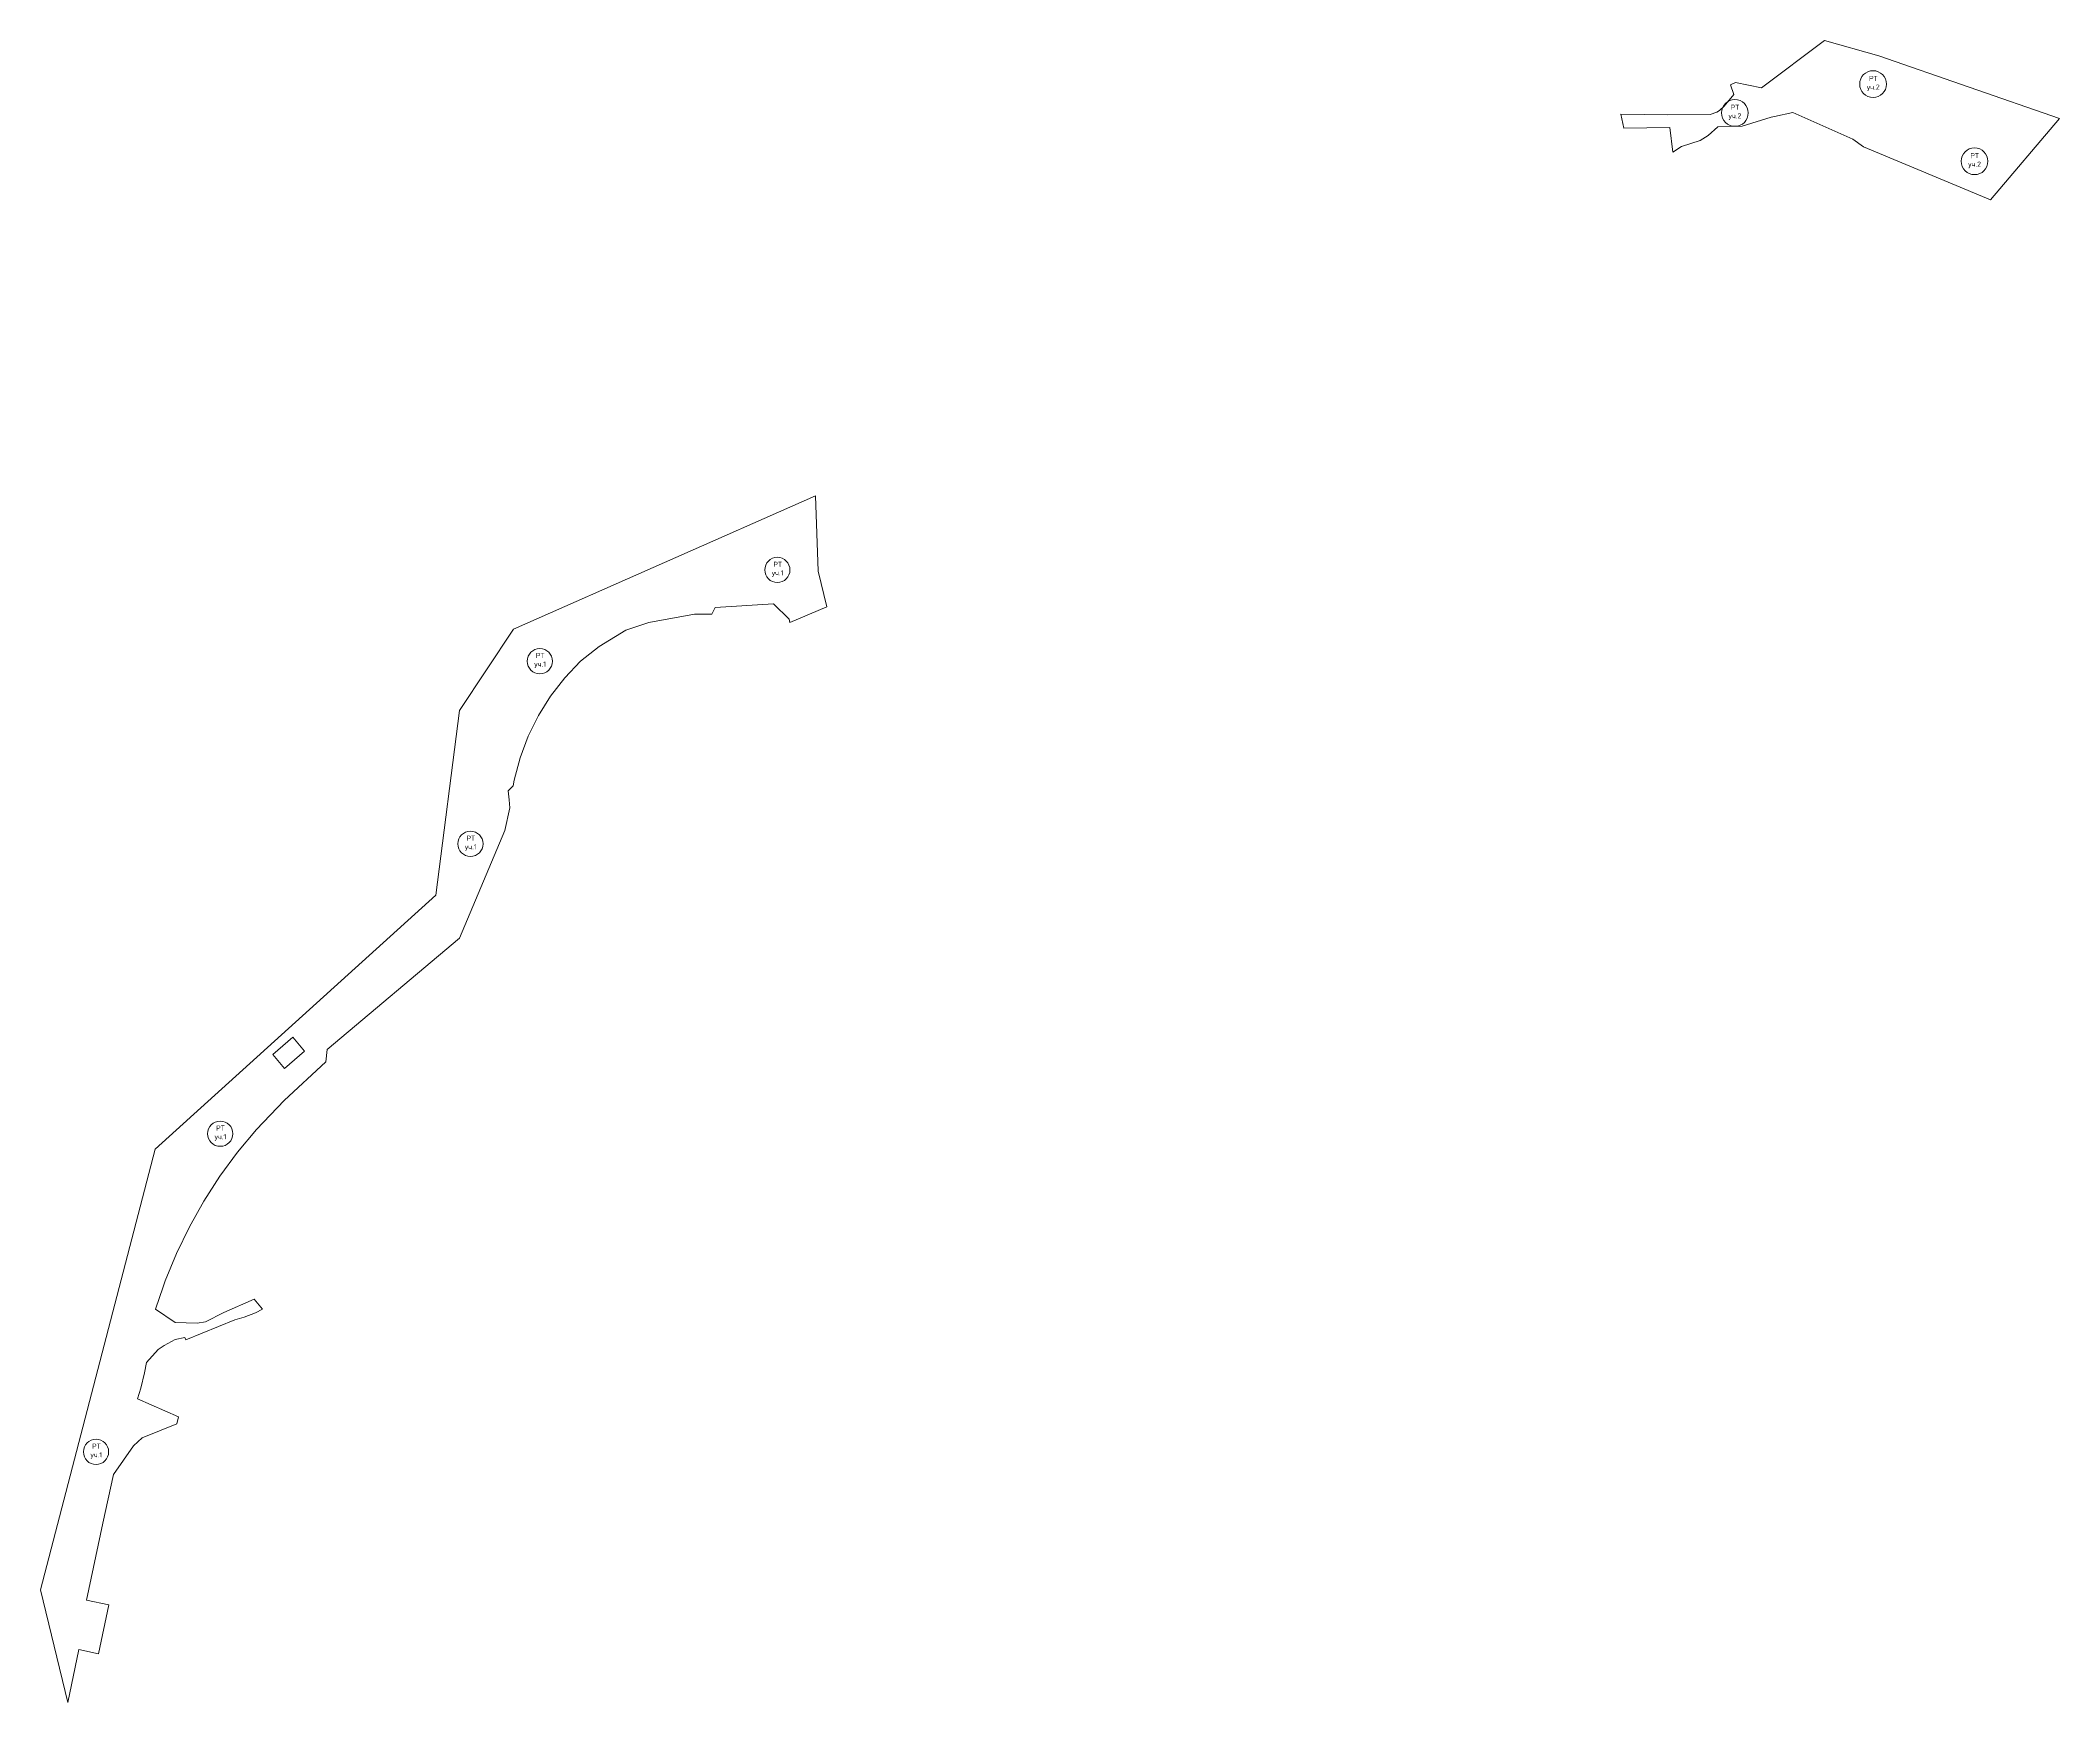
# Model space of a CAD drawing. Extents: x 1391407 to 1399328, y 355190 to 360618.
# Drawn here: x 1391407 to 1393968, y 355190 to 357298 of the extents above; entities that cross this region are included whole.
import ezdxf

# ---------------------------------------------------------------- set-up
doc = ezdxf.new("R2010")
doc.units = 0
doc.header["$MEASUREMENT"] = 0
doc.layers.add('РТ', color=8, linetype='Continuous')
doc.styles.get("Standard").update_dxf_attribs({"font": 'simplex.shx'})

msp = doc.modelspace()

# ---------------------------------------------------------------- linework, layer by layer
at = {"layer": 'РТ', "lineweight": 20}
for points in [[(1393534.2, 357188.3), (1393564.8, 357189.1), (1393601.9, 357200.5), (1393606.1, 357201.6), (1393629.4, 357206.6), (1393705.5, 357172.8), (1393718.7, 357162.8), (1393879.7, 357095.6), (1393967.5, 357199), (1393738.4, 357278.2), (1393669.3, 357298), (1393589.3, 357237.8), (1393556.4, 357244.7), (1393550.1, 357241.8), (1393554.3, 357229.2), (1393542.3, 357214.7), (1393536.1, 357209), (1393532.7, 357207), (1393524.4, 357204.1), (1393470.3, 357203.6), (1393411.2, 357204.5), (1393414.8, 357186.6), (1393473.3, 357187.6), (1393477, 357156), (1393488.2, 357163.5), (1393511.8, 357171.1), (1393522, 357177.3), (1393534.2, 357188.3)], [(1391441.6, 355189.9), (1391455.9, 355257.1), (1391480.5, 355251.9), (1391493.9, 355313.9), (1391465.4, 355320), (1391486, 355417.4), (1391499.8, 355479), (1391525, 355515.4), (1391536.1, 355525.8), (1391580.1, 355543.3), (1391582, 355552.3), (1391530, 355575.3), (1391534.5, 355588.5), (1391538.9, 355608.2), (1391541.7, 355621.1), (1391556.5, 355637.7), (1391563.9, 355643), (1391577.8, 355650.5), (1391590.1, 355652.9), (1391591.4, 355650.2), (1391653.7, 355675.5), (1391665.3, 355678.6), (1391679.6, 355684.2), (1391688.5, 355688.9), (1391678, 355701.6), (1391639.5, 355684.7), (1391616.2, 355672.9), (1391605.6, 355671), (1391577.9, 355672.1), (1391552.9, 355688.9), (1391562.6, 355717), (1391565.2, 355724.7), (1391579.6, 355759.4), (1391596, 355793.2), (1391614.4, 355825.9), (1391634.7, 355857.5), (1391656.9, 355887.8), (1391680.9, 355916.7), (1391715.9, 355953.4), (1391768.9, 356002.7), (1391770.4, 356018.2), (1391938.3, 356159.3), (1391996.1, 356296), (1392002.2, 356324.5), (1392001.2, 356335), (1392000.3, 356346.4), (1392006.5, 356352.7), (1392007.7, 356359.7), (1392015.2, 356388), (1392025.5, 356415.4), (1392038.5, 356441.7), (1392053.9, 356466.4), (1392071.8, 356489.6), (1392091.9, 356510.8), (1392115.6, 356529.2), (1392149.3, 356549.9), (1392178.4, 356559.7), (1392236.4, 356570.1), (1392258.6, 356570.1), (1392262.5, 356578.6), (1392336.7, 356583.5), (1392356.6, 356564), (1392357.1, 356559.7), (1392404.2, 356579.8), (1392393.1, 356624.9), (1392389.9, 356720.3), (1392006.9, 356551.1), (1391938.4, 356448.1), (1391908.2, 356214.1), (1391552.3, 355891.6), (1391406.9, 355333.1), (1391441.6, 355189.9)], [(1391716.5, 355994.3), (1391742, 356016), (1391726.9, 356033.7), (1391701.5, 356011.8), (1391716.5, 355994.3)]]:
    msp.add_lwpolyline(points, dxfattribs=at)
at = {"layer": 'РТ', "lineweight": 0}
for centre, radius in [((1393731, 357242.5), 17), ((1393555.7, 357206), 17), ((1393859.6, 357144.7), 17), ((1392341.5, 356626.4), 16), ((1392040.3, 356510.6), 16), ((1391952.3, 356279), 16), ((1391635, 355911.4), 16), ((1391477.5, 355507.9), 16)]:
    msp.add_circle(centre, radius, dxfattribs=at)

# ---------------------------------------------------------------- texts
at = {"layer": 'РТ', "char_height": 6.53, "width": 6.533, "attachment_point": 2}
for s, insert in [('РТ\\Pуч.2', (1393731.2, 357252.9)), ('РТ\\Pуч.2', (1393555.8, 357216.4)), ('РТ\\Pуч.2', (1393859.7, 357155.1)), ('РТ\\Pуч.1', (1392341.9, 356636.8)), ('РТ\\Pуч.1', (1392040.7, 356521.1)), ('РТ\\Pуч.1', (1391952.7, 356289.4)), ('РТ\\Pуч.1', (1391635.3, 355921.8)), ('РТ\\Pуч.1', (1391477.9, 355518.4))]:
    msp.add_mtext(s, dxfattribs=dict(at, insert=insert))

doc.saveas('drawing.dxf')
